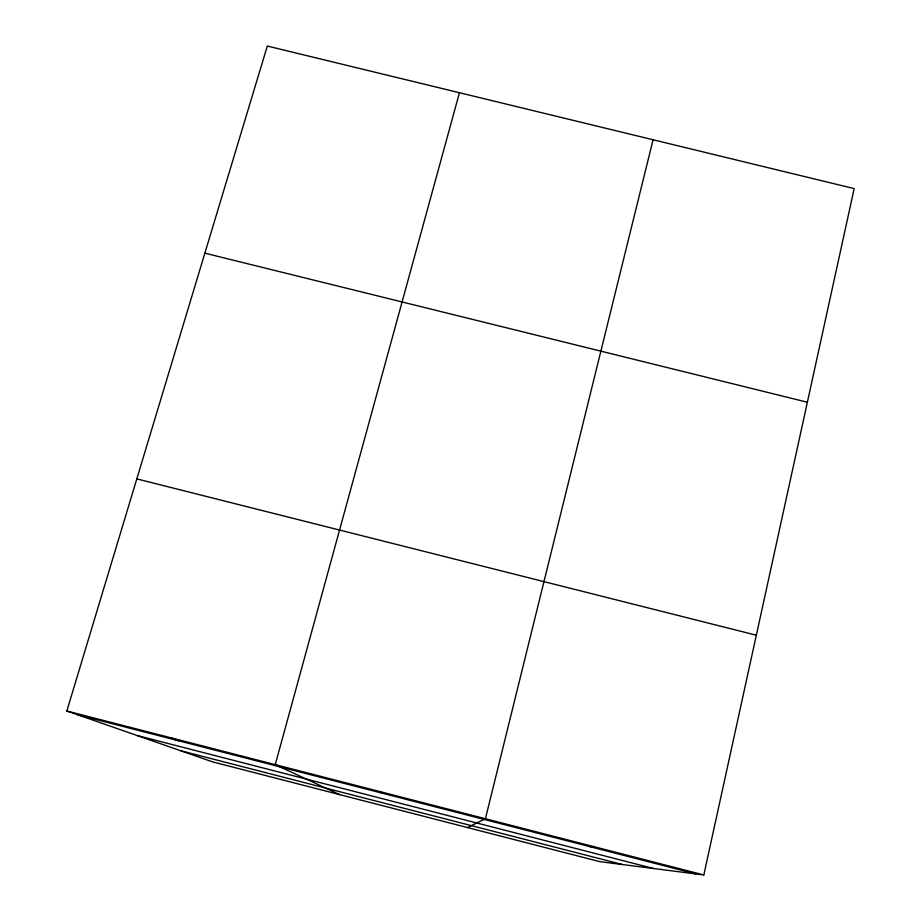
<?xml version="1.0" encoding="UTF-8"?>
<svg xmlns="http://www.w3.org/2000/svg" width="921" height="921" viewBox="0 0 921 921"><rect width="100%" height="100%" fill="white"/><g stroke="black" fill="none" stroke-linecap="round" stroke-linejoin="round"><path stroke-width="1.38" d="M703.817 874.95L854.17 188.609L267.309 46.05L66.83 711L212.693 761.909L599.778 861.642L703.817 874.95L66.83 711M653.081 139.762L485.413 818.734L467.488 827.553M459.452 92.722L275.241 764.637L339.768 794.639M589.785 846.618L594.379 846.779M204.865 253.171L807.372 402.235M136.815 478.897L756.337 635.214M77.79 714.823L695.965 873.948M137.125 735.522L653.553 868.515M180.85 750.788L622.4 864.531M170.822 737.756L178.732 740.806M380.097 791.623L381.87 793.096"/></g></svg>
